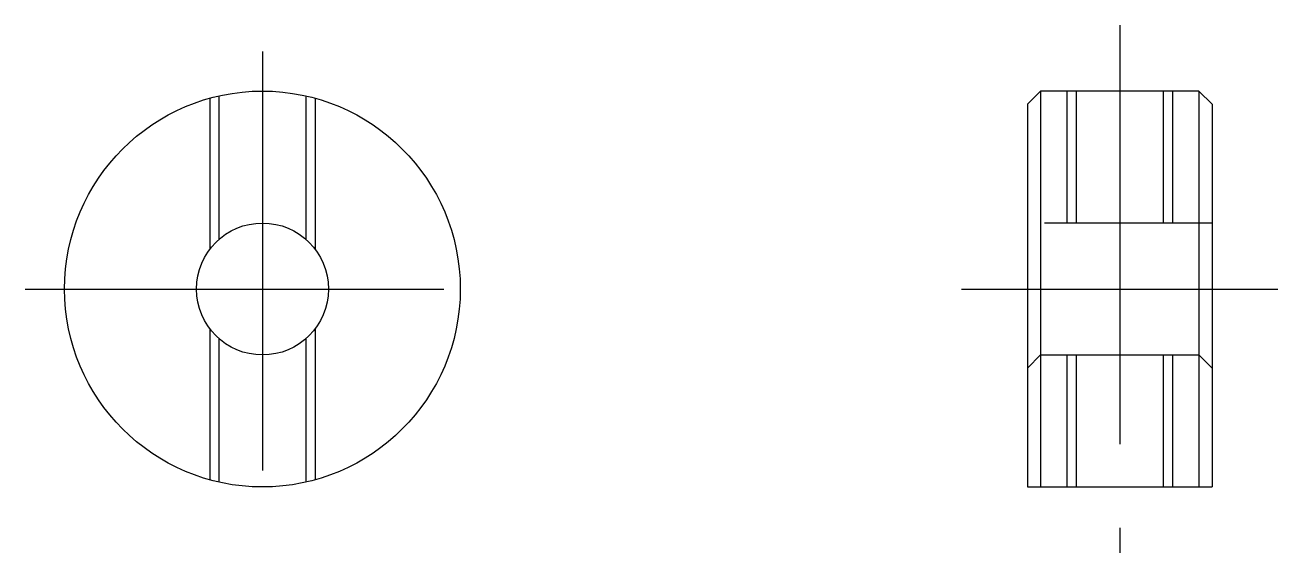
# Model space of a CAD drawing. Extents: x 11 to 148, y 10 to 146.
# Drawn here: x 52.9 to 147.9, y 105.6 to 145.6 of the extents above; entities outside this region: 2.
import ezdxf

# ---------------------------------------------------------------- set-up
doc = ezdxf.new("R2010")
doc.units = 0
doc.linetypes.add('CENTER', pattern=[50.8, 31.75, -6.35, 6.35, -6.35])
doc.linetypes.add('DASHED', pattern=[19.05, 12.7, -6.35])
doc.layers.get('0').update_dxf_attribs({"linetype": 'CONTINUOUS'})
doc.layers.add('CENTER', color=1, linetype='CENTER')
doc.styles.get("Standard").update_dxf_attribs({"font": 'txt', "bigfont": 'BIGFONT'})

msp = doc.modelspace()

# ---------------------------------------------------------------- linework, layer by layer
for p, q in [((128.877, 139.636), (129.877, 140.636)), ((129.877, 140.636), (129.877, 110.636)), ((141.877, 140.636), (129.877, 140.636)), ((141.877, 140.636), (141.877, 110.636)), ((141.877, 140.636), (142.877, 139.636)), ((128.877, 139.636), (128.877, 110.636)), ((142.877, 139.636), (142.877, 110.636)), ((142.877, 132.636), (142.877, 132.636)), ((142.877, 125.636), (142.877, 125.636)), ((128.877, 110.636), (142.877, 110.636))]:
    msp.add_line(p, q)
at = {"color": 3, "linetype": 'DASHED'}
for p, q in [((131.877, 140.636), (131.877, 130.636)), ((132.577, 140.636), (132.577, 130.636)), ((139.177, 140.636), (139.177, 130.636)), ((139.877, 140.636), (139.877, 130.636)), ((66.877, 140.093), (66.877, 128.636)), ((67.577, 140.269), (67.577, 129.393)), ((74.177, 140.269), (74.177, 129.393)), ((74.877, 140.093), (74.877, 128.636)), ((142.877, 130.636), (128.877, 130.636)), ((66.877, 122.636), (66.877, 111.18)), ((74.877, 122.636), (74.877, 111.18)), ((67.577, 121.88), (67.577, 111.004)), ((74.177, 121.88), (74.177, 111.004)), ((129.877, 120.636), (128.877, 119.636)), ((129.877, 120.636), (141.877, 120.636)), ((131.877, 120.636), (131.877, 110.636)), ((132.577, 120.636), (132.577, 110.636)), ((139.177, 120.636), (139.177, 110.636)), ((139.877, 120.636), (139.877, 110.636)), ((141.877, 120.636), (142.877, 119.636))]:
    msp.add_line(p, q, dxfattribs=at)
for radius in [15, 5]:
    msp.add_circle((70.877, 125.636), radius)
at = {"layer": 'CENTER', "color": 1, "linetype": 'CENTER'}
for p, q in [((135.877, 145.636), (135.877, 105.636)), ((70.877, 143.636), (70.877, 107.636)), ((52.877, 125.636), (88.877, 125.636)), ((123.877, 125.636), (147.877, 125.636))]:
    msp.add_line(p, q, dxfattribs=at)

# ---------------------------------------------------------------- texts
for s, p in [('DSS30-10', (10, 25)), ('DSS30', (10, 10))]:
    msp.add_text(s, height=4).set_placement(p)

doc.saveas('drawing.dxf')
